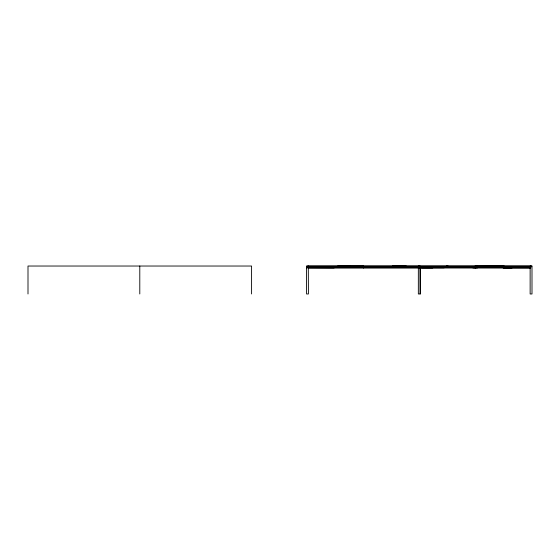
<?xml version="1.0" encoding="UTF-8"?>
<svg xmlns="http://www.w3.org/2000/svg" width="560" height="560" viewBox="0 0 560 560"><rect width="100%" height="100%" fill="white"/><g stroke="black" fill="none" stroke-linecap="round" stroke-linejoin="round"><path stroke-width="0.84" d="M308.301 266.133L308.294 267.799L308.196 266.14M334.145 267.89L308.301 267.778L308.413 293.972L306.551 293.972L306.551 266.028L532 266.028L532 293.972L530.138 293.972L530.138 267.89M363.678 267.89L363.377 266.133M418.348 267.778L418.453 266.028L418.523 267.778M530.628 267.89L419.671 267.778L420.175 267.778L420.098 266.028L420.21 293.972L418.341 293.972L418.341 267.89M446.404 266.028L447.223 266.133M475.174 267.89L475.174 266.133M475.321 267.778L475.321 266.14L477.442 266.133M363.664 266.119L337.701 266.133L350.105 266.035M432.789 267.89L420.098 267.89L420.028 267.505M421.547 267.778L444.192 267.778M504.406 266.14L503.825 266.133M472.899 267.89L477.442 267.89M503.118 267.89L512.05 267.883M477.442 266.133L503.118 266.028M503.209 267.778L530.628 267.778M530.32 267.778L530.11 267.778M530.838 266.133L530.124 266.133L530.243 267.89M530.39 266.133L530.817 266.133M418.712 266.133L419.223 266.133L418.376 266.133M419.958 267.162L420.028 267.575M306.978 266.133L531.013 266.133M530.32 266.133L530.138 267.778M531.125 266.133L531.888 266.133M447.377 266.133L448.245 266.133M475.321 266.133L476.238 266.133M307.426 267.778L306.663 267.89M307.923 267.778L418.838 267.778M419.328 267.778L531.013 267.778M307.923 267.89L418.838 267.89M502.299 266.133L503.062 266.133M406.245 266.035L392.609 266.028L399.07 266.042M419.993 267.778L420.098 267.89M475.02 266.133L475.02 267.778M420.21 267.89L420.21 293.972M363.531 266.133L363.531 267.778M363.23 266.133L363.23 267.778M251.587 293.972L251.587 266.028L28 266.028L28 293.972M139.79 266.028L139.79 293.972"/></g></svg>
